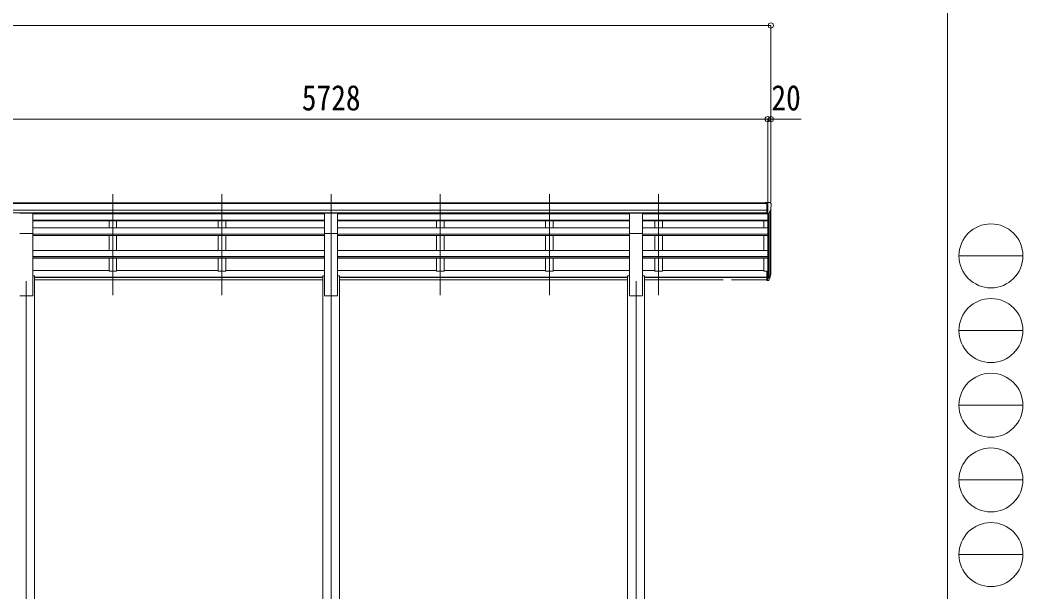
# Model space of a CAD drawing. Units: millimetres at full size. Extents: x -9783 to 9892, y -6828 to 6752.
# Drawn here: x 3313 to 9892, y -3468 to 284 of the extents above; entities that cross this region are included whole.
import ezdxf
from ezdxf.enums import TextEntityAlignment as Align

# ---------------------------------------------------------------- set-up
doc = ezdxf.new("R2010")
doc.units = ezdxf.units.MM
doc.header["$LTSCALE"] = 35
doc.header["$PDMODE"] = 32
doc.header["$PDSIZE"] = 35
for name, color, linetype, lineweight in [('0-1_本体', 4, 'Continuous', 9), ('0-2_部品', 7, 'Continuous', 9), ('0-8_PARTS2', 2, 'Continuous', 9), ('0-A_寸法', 6, 'Continuous', 9), ('F-0_240', 7, 'Continuous', 9)]:
    doc.layers.add(name, color=color, linetype=linetype, lineweight=lineweight)
doc.styles.add('ＭＳ ゴシック', font='')
doc.styles.get('ＭＳ ゴシック').set_extended_font_data('MS Gothic')

msp = doc.modelspace()

# ---------------------------------------------------------------- linework, layer by layer
at = {"layer": '0-1_本体'}
for p, q in [((8211.37, -914.8), (2496.37, -914.8)), ((8211.37, -920.15), (2496.37, -920.15)), ((8211.37, -963.67), (2496.37, -963.67)), ((8211.37, -981.34), (2496.37, -981.34)), ((5311.37, -983.72), (3396.37, -983.72)), ((5311.37, -986.67), (3396.37, -986.67)), ((3896.87, -983.72), (3896.87, -986.67)), ((3946.87, -983.72), (3946.87, -986.67)), ((4612.87, -983.72), (4612.87, -986.67)), ((4662.87, -983.72), (4662.87, -986.67)), ((7311.37, -983.72), (5396.37, -983.72)), ((7311.37, -986.67), (5396.37, -986.67)), ((6044.87, -983.72), (6044.87, -986.67)), ((6094.87, -983.72), (6094.87, -986.67)), ((6760.87, -983.72), (6760.87, -986.67)), ((6810.87, -983.72), (6810.87, -986.67)), ((7396.37, -983.72), (8211.37, -983.72)), ((8217.87, -986.67), (7396.37, -986.67)), ((7476.87, -983.72), (7476.87, -986.67)), ((7526.87, -983.72), (7526.87, -986.67)), ((8217.87, -985.18), (8217.87, -1362.89)), ((8223.87, -985.7), (8223.87, -1407.33)), ((8233.59, -970.35), (8233.59, -1389.33)), ((8237.87, -1365.06), (8237.87, -951.55)), ((5311.37, -1028.63), (3396.37, -1028.63)), ((5311.37, -1030.32), (3396.37, -1030.32)), ((5311.37, -1034.11), (3396.37, -1034.11)), ((3896.87, -1034.11), (3896.87, -1079.53)), ((3946.87, -1034.11), (3946.87, -1079.53)), ((4612.87, -1034.11), (4612.87, -1079.53)), ((4662.87, -1034.11), (4662.87, -1079.53)), ((7311.37, -1028.63), (5396.37, -1028.63)), ((7311.37, -1030.32), (5396.37, -1030.32)), ((7311.37, -1034.11), (5396.37, -1034.11)), ((6044.87, -1034.11), (6044.87, -1079.53)), ((6094.87, -1034.11), (6094.87, -1079.53)), ((6760.87, -1034.11), (6760.87, -1079.53)), ((6810.87, -1034.11), (6810.87, -1079.53)), ((8217.87, -1028.63), (7396.37, -1028.63)), ((8217.87, -1030.32), (7396.37, -1030.32)), ((8217.87, -1034.11), (7396.37, -1034.11)), ((7476.87, -1034.11), (7476.87, -1079.53)), ((7526.87, -1034.11), (7526.87, -1079.53)), ((8192.87, -1079.53), (8192.87, -1034.11)), ((5311.37, -1079.53), (3396.37, -1079.53)), ((3396.37, -1524.33), (3396.37, -1117.37)), ((5311.37, -1524.33), (5311.37, -1117.37)), ((7311.37, -1079.53), (5396.37, -1079.53)), ((5396.37, -1524.33), (5396.37, -1117.37)), ((7311.37, -1524.33), (7311.37, -1117.37)), ((8217.87, -1079.53), (7396.37, -1079.53)), ((7396.37, -1524.33), (7396.37, -1117.37)), ((5311.37, -1120.12), (3396.37, -1120.12)), ((5311.37, -1121.8), (3396.37, -1121.8)), ((5311.37, -1128.67), (3396.37, -1128.67)), ((3896.87, -1128.67), (3896.87, -1227.77)), ((3946.87, -1128.67), (3946.87, -1227.77)), ((4612.87, -1128.67), (4612.87, -1227.77)), ((4662.87, -1128.67), (4662.87, -1227.77)), ((7311.37, -1120.12), (5396.37, -1120.12)), ((7311.37, -1121.8), (5396.37, -1121.8)), ((7311.37, -1128.67), (5396.37, -1128.67)), ((6044.87, -1128.67), (6044.87, -1227.77)), ((6094.87, -1128.67), (6094.87, -1227.77)), ((6760.87, -1128.67), (6760.87, -1227.77)), ((6810.87, -1128.67), (6810.87, -1227.77)), ((8217.87, -1120.12), (7396.37, -1120.12)), ((8217.87, -1121.8), (7396.37, -1121.8)), ((8217.87, -1128.67), (7396.37, -1128.67)), ((7476.87, -1128.67), (7476.87, -1227.77)), ((7526.87, -1128.67), (7526.87, -1227.77)), ((8192.87, -1227.77), (8192.87, -1128.67)), ((5311.37, -1227.77), (3396.37, -1227.77)), ((7311.37, -1227.77), (5396.37, -1227.77)), ((8217.87, -1227.77), (7396.37, -1227.77)), ((5311.37, -1266.91), (3396.37, -1266.91)), ((5311.37, -1268.58), (3396.37, -1268.58)), ((5311.37, -1278.22), (3396.37, -1278.22)), ((3946.87, -1278.22), (3946.87, -1363.72)), ((4662.87, -1278.22), (4662.87, -1363.72)), ((7311.37, -1266.91), (5396.37, -1266.91)), ((7311.37, -1268.58), (5396.37, -1268.58)), ((7311.37, -1278.22), (5396.37, -1278.22)), ((6094.87, -1278.22), (6094.87, -1363.72)), ((6810.87, -1278.22), (6810.87, -1363.72)), ((8217.87, -1266.91), (7396.37, -1266.91)), ((8217.87, -1268.58), (7396.37, -1268.58)), ((8217.87, -1278.22), (7396.37, -1278.22)), ((7526.87, -1278.22), (7526.87, -1363.72)), ((8192.87, -1363.72), (8192.87, -1278.22)), ((3896.87, -1358.51), (3396.37, -1358.51)), ((4612.87, -1358.51), (3946.87, -1358.51)), ((5311.37, -1358.93), (4662.87, -1358.93)), ((6044.87, -1358.51), (5396.37, -1358.51)), ((6760.87, -1358.51), (6094.87, -1358.51)), ((7311.37, -1358.51), (6810.87, -1358.51)), ((7476.87, -1358.51), (7396.37, -1358.51)), ((8192.87, -1358.51), (7526.87, -1358.51)), ((8211.37, -1363.72), (8192.87, -1363.72)), ((3408.87, -1394.33), (3396.37, -1394.33)), ((3408.87, -1394.33), (3408.87, -4574.32)), ((5298.87, -1402.81), (3408.87, -1402.81)), ((5298.87, -1404.19), (3408.87, -1404.19)), ((5298.87, -1421.37), (3408.87, -1421.37)), ((5311.37, -1394.33), (5298.87, -1394.33)), ((5298.87, -1394.33), (5298.87, -4574.32)), ((5408.87, -1394.33), (5396.37, -1394.33)), ((5408.87, -1394.33), (5408.87, -4574.32)), ((7298.87, -1402.81), (5408.87, -1402.81)), ((7298.87, -1404.19), (5408.87, -1404.19)), ((7298.87, -1421.37), (5408.87, -1421.37)), ((7311.37, -1394.33), (7298.87, -1394.33)), ((7298.87, -1394.33), (7298.87, -4574.32)), ((7408.87, -1394.33), (7396.37, -1394.33)), ((7408.87, -1394.33), (7408.87, -4574.32)), ((8211.37, -1402.81), (7408.87, -1402.81)), ((8211.37, -1404.19), (7408.87, -1404.19)), ((7925.87, -1421.37), (7408.87, -1421.37)), ((8211.37, -1421.37), (7979.87, -1421.37)), ((3396.37, -1524.33), (3311.37, -1524.33)), ((5396.37, -1524.33), (5311.37, -1524.33)), ((7396.37, -1524.33), (7311.37, -1524.33))]:
    msp.add_line(p, q, dxfattribs=at)
for points in [[(3896.87, -1278.22), (3896.87, -1363.72), (3946.87, -1363.72)], [(4612.87, -1278.22), (4612.87, -1363.72), (4662.87, -1363.72)], [(6044.87, -1278.22), (6044.87, -1363.72), (6094.87, -1363.72)], [(6760.87, -1278.22), (6760.87, -1363.72), (6810.87, -1363.72)], [(7476.87, -1278.22), (7476.87, -1363.72), (7526.87, -1363.72)]]:
    msp.add_lwpolyline(points, dxfattribs=at)
at = {"layer": '0-2_部品'}
for p, q in [((8211.37, -913.19), (8201.37, -913.27)), ((8201.37, -915.37), (8201.37, -913.27)), ((8211.37, -985.17), (8211.37, -913.19)), ((8229.87, -913.19), (8211.37, -913.19)), ((8217.87, -986.17), (8217.87, -913.19)), ((8229.87, -913.19), (8232.2, -913.33)), ((8232.96, -913.75), (8237.03, -919.56)), ((3396.37, -983.21), (3311.37, -983.21)), ((3396.37, -1117.36), (3396.37, -983.21)), ((5396.37, -983.21), (5311.37, -983.21)), ((5311.37, -1117.36), (5311.37, -983.21)), ((5396.37, -1117.36), (5396.37, -983.21)), ((7396.37, -983.21), (7311.37, -983.21)), ((7311.37, -1117.36), (7311.37, -983.21)), ((7396.37, -1117.36), (7396.37, -983.21)), ((8211.37, -985.17), (8217.87, -985.17)), ((8217.87, -986.17), (8223.08, -985.85)), ((8225.5, -984.36), (8234.77, -968.29)), ((8239.87, -922.56), (8239.87, -923.19)), ((3396.37, -1117.36), (3311.37, -1117.36)), ((5396.37, -1117.36), (5311.37, -1117.36)), ((7396.37, -1117.36), (7311.37, -1117.36)), ((8211.37, -1362.88), (8211.37, -1423.95)), ((8211.37, -1362.88), (8217.87, -1362.88)), ((8217.87, -1362.88), (8217.87, -1424.77)), ((8211.37, -1401.2), (8217.87, -1401.2)), ((8211.37, -1406.6), (8217.87, -1406.6)), ((8211.37, -1423.95), (8217.87, -1423.95)), ((8217.87, -1407.6), (8223.01, -1407.6)), ((8217.87, -1409.6), (8222.72, -1409.6)), ((8217.87, -1424.77), (8222.72, -1424.77)), ((8224.31, -1406.85), (8234.06, -1388.43)), ((8235.48, -1388.92), (8225.32, -1408.1)), ((8232.89, -1405.78), (8225.32, -1423.27))]:
    msp.add_line(p, q, dxfattribs=at)
for centre, radius, start, end in [((8232.14, -914.33), 1, 35, 86.5), ((8236.87, -922.56), 3, 0, 87), ((8222.9, -982.86), 3, 273.5, 330), ((8037.87, -923.19), 202, 347.09739, 0), ((8104.65, -1369.7), 133.22, 344.28698, 356.72013), ((8149.92, -1362.48), 88.05, 342.78929, 2.77608), ((8149.21, -1366.76), 89.07, 345.58812, 5.50424), ((8222.72, -1406.6), 3, 270, 330), ((8222.72, -1421.77), 3, 270, 330), ((8223.01, -1406.1), 1.5, 270, 330)]:
    msp.add_arc(centre, radius, start, end, dxfattribs=at)
at = {"layer": '0-8_PARTS2'}
for p, q in [((3921.87, -1521.98), (3921.87, -859.46)), ((4637.87, -1521.98), (4637.87, -859.46)), ((5353.87, -1521.98), (5353.87, -859.46)), ((6069.87, -1521.98), (6069.87, -859.46)), ((6785.87, -1521.98), (6785.87, -859.46)), ((7501.87, -1521.98), (7501.87, -859.46)), ((3353.87, -1428.19), (3353.87, -4674.32)), ((5353.87, -1428.19), (5353.87, -4674.32)), ((7353.87, -1428.19), (7353.87, -4674.32))]:
    msp.add_line(p, q, dxfattribs=at)
at = {"layer": '0-A_寸法'}
for p, q in [((-3258.13, 248.01), (8237.87, 248.01)), ((8237.87, 248.01), (8237.87, -366.15)), ((8217.87, -366.15), (2489.87, -366.15)), ((8217.87, -366.15), (8217.87, -911.77)), ((8217.87, -366.15), (8217.87, -911.77)), ((8217.87, -366.15), (8237.87, -366.15)), ((8237.87, -366.15), (8237.87, -911.77)), ((8237.87, -366.15), (8437.87, -366.15))]:
    msp.add_line(p, q, dxfattribs=at)
for p in [(8237.87, 248.01), (8217.87, -366.15), (8217.87, -366.15), (8237.87, -366.15)]:
    msp.add_point(p, dxfattribs=at)
at = {"layer": 'F-0_240', "color": 5}
msp.add_line((9396.97, 6751.9), (9396.97, -6828.1), dxfattribs=at)
at = {"layer": 'F-0_240', "color": 4}
for p, q in [((9471.77, -1263.1), (9891.77, -1263.1)), ((9471.77, -1753.1), (9891.77, -1753.1)), ((9471.77, -2243.1), (9891.77, -2243.1)), ((9471.77, -2733.1), (9891.77, -2733.1)), ((9471.77, -3223.1), (9891.77, -3223.1))]:
    msp.add_line(p, q, dxfattribs=at)
for centre in [(9681.77, -1263.1), (9681.77, -1753.1), (9681.77, -2243.1), (9681.77, -2733.1), (9681.77, -3223.1)]:
    msp.add_circle(centre, 210, dxfattribs=at)

# ---------------------------------------------------------------- texts
at = {"layer": '0-A_寸法', "color": 7, "style": 'ＭＳ ゴシック', "width": 0.85}
for s, p in [('5728', (5161.37, -359.15)), ('20', (8241.62, -359.15))]:
    msp.add_text(s, height=166.8, dxfattribs=at).set_placement(p, align=Align.BOTTOM_LEFT)

doc.saveas('drawing.dxf')
